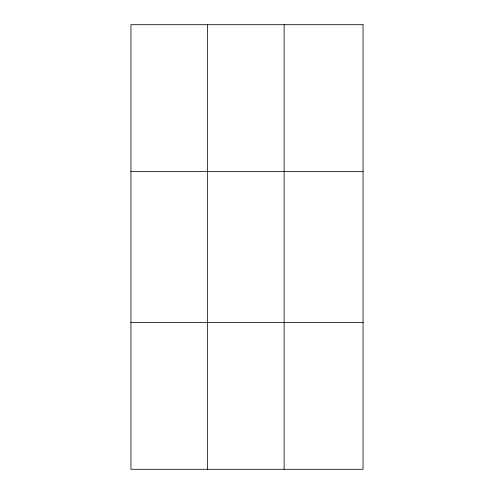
<?xml version="1.0" encoding="UTF-8"?>
<svg xmlns="http://www.w3.org/2000/svg" width="494" height="494" viewBox="0 0 494 494"><rect width="100%" height="100%" fill="white"/><g stroke="black" fill="none" stroke-linecap="round" stroke-linejoin="round"><path stroke-width="0.74" d="M207.542 469.3L207.542 24.7M284.143 469.3L284.143 24.7M130.941 171.418L363.059 171.418M130.941 322.582L363.059 322.582M363.059 24.7L363.059 469.3L130.941 469.3L130.941 24.7L363.059 24.7"/></g></svg>
